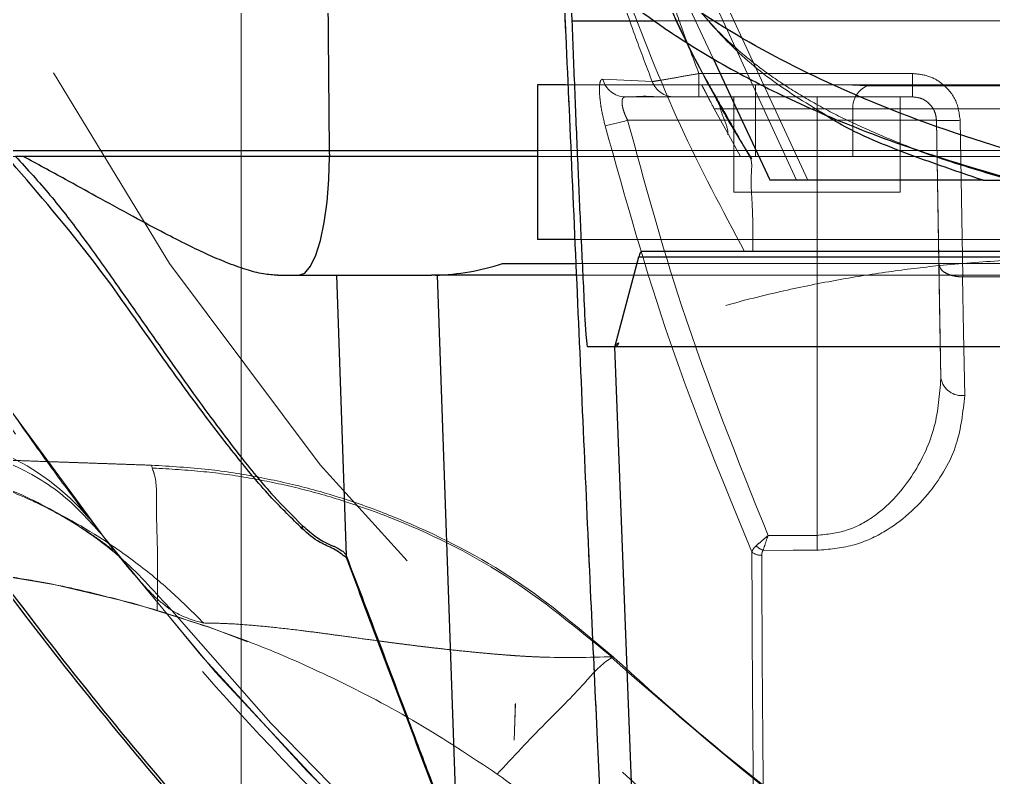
# Model space of a CAD drawing. Header units: millimetres. Extents: x 126 to 938, y 244 to 707.
# Drawn here: x 707.598 to 709.645, y 557.032 to 558.625 of the extents above; entities that cross this region are included whole.
import ezdxf

# ---------------------------------------------------------------- set-up
doc = ezdxf.new("R2010")
doc.units = ezdxf.units.MM
doc.linetypes.add('HIDDEN', pattern=[1.905, 1.27, -0.635])

msp = doc.modelspace()

# ---------------------------------------------------------------- linework, layer by layer
at = {"color": 7, "linetype": 'HIDDEN', "lineweight": 18}
for p, q in [((708.0637, 545.9473), (708.0637, 576.4273)), ((708.0637, 545.9473), (708.0637, 576.4273)), ((708.0637, 545.9473), (708.0637, 576.4273)), ((708.0637, 556.8349), (708.0637, 565.6164)), ((708.9474, 558.7749), (709.0556, 558.543)), ((708.933, 558.6219), (711.3844, 558.6219)), ((708.9275, 558.4945), (708.8238, 558.4995)), ((709.4746, 558.5114), (709.0256, 558.5114)), ((709.0256, 558.4623), (709.0256, 558.5114)), ((709.4746, 558.4623), (709.4746, 558.5114)), ((708.6862, 558.4873), (712.4737, 558.4873)), ((709.0136, 558.4873), (708.7451, 558.4873)), ((713.3699, 558.4873), (708.8954, 558.4873)), ((709.0136, 558.4873), (709.0313, 558.4873)), ((709.3325, 558.4873), (709.0136, 558.4873)), ((709.1446, 558.4873), (709.0313, 558.4873)), ((709.3325, 558.4873), (709.1446, 558.4873)), ((709.1446, 558.4873), (709.1446, 558.4373)), ((709.3795, 558.4857), (709.3325, 558.4873)), ((712.4737, 558.4857), (709.3795, 558.4857)), ((708.8711, 558.4623), (708.8706, 558.4623)), ((708.9147, 558.4623), (708.8706, 558.4623)), ((708.8706, 558.4623), (708.8707, 558.4623)), ((709.2737, 558.4623), (708.8711, 558.4623)), ((708.9147, 558.4639), (708.9463, 558.4623)), ((708.9147, 558.4623), (708.9147, 558.4639)), ((708.9463, 558.4623), (708.9147, 558.4623)), ((708.9463, 558.4623), (708.9733, 558.4623)), ((709.0256, 558.4623), (708.9733, 558.4623)), ((709.0256, 558.4623), (709.4746, 558.4623)), ((709.0987, 558.4623), (709.0987, 558.2623)), ((709.4487, 558.4623), (709.0987, 558.4623)), ((709.0987, 558.4623), (709.4487, 558.4623)), ((709.2737, 558.4623), (709.2737, 558.4131)), ((709.4746, 558.4623), (709.2737, 558.4623)), ((709.4487, 558.4623), (709.4487, 558.2623)), ((709.0576, 558.4373), (709.1446, 558.4373)), ((709.1446, 558.4373), (709.3488, 558.4373)), ((709.1446, 558.4373), (709.1446, 558.3373)), ((709.3488, 558.4373), (712.7084, 558.4373)), ((709.3488, 558.3373), (709.3488, 558.4373)), ((708.8758, 558.4131), (709.2737, 558.4131)), ((709.2737, 558.4131), (709.5246, 558.4131)), ((709.2737, 557.5409), (709.2737, 558.4131)), ((709.534, 557.8709), (709.5246, 558.4131)), ((709.5246, 558.4131), (709.5298, 558.1114)), ((709.5803, 558.0841), (709.5746, 558.4131)), ((708.25, 558.3373), (707.5767, 558.3373)), ((715.4389, 558.3373), (708.25, 558.3373)), ((708.6862, 558.3494), (715.4398, 558.3494)), ((715.4397, 558.3373), (708.6862, 558.3373)), ((709.1446, 558.3373), (709.1132, 558.3373)), ((710.4494, 558.3373), (709.1322, 558.3373)), ((709.1322, 558.3373), (709.7908, 558.3373)), ((710.4494, 558.3373), (709.1322, 558.3373)), ((709.1322, 558.3373), (709.7908, 558.3373)), ((709.1446, 558.3373), (709.3488, 558.3373)), ((709.3488, 558.3373), (712.7084, 558.3373)), ((709.2547, 558.2873), (709.2306, 558.2873)), ((709.2547, 558.2873), (714.7787, 558.2873)), ((709.4487, 558.2623), (709.0987, 558.2623)), ((709.0987, 558.2623), (709.4487, 558.2623)), ((708.6862, 558.1623), (712.4737, 558.1623)), ((712.4737, 558.1623), (708.763, 558.1623)), ((708.9039, 558.1373), (716.0435, 558.1373)), ((709.1391, 558.1373), (709.1215, 558.1373)), ((712.8019, 558.1373), (709.1215, 558.1373)), ((712.7737, 558.1373), (709.1391, 558.1373)), ((716.3347, 558.1123), (708.6128, 558.1123)), ((708.7647, 558.1123), (716.052, 558.1123)), ((708.8989, 558.1252), (716.0485, 558.1252)), ((708.1847, 558.0873), (708.1411, 558.0873)), ((715.5252, 558.0873), (708.1847, 558.0873)), ((708.4636, 558.0873), (716.3569, 558.0873)), ((711.0878, 557.9373), (708.7915, 557.9373)), ((708.8469, 557.9373), (716.0392, 557.9373)), ((708.8487, 557.9373), (708.8477, 557.9373)), ((708.8488, 557.938), (708.8488, 557.938)), ((707.8752, 557.6882), (707.8785, 557.6776)), ((707.77, 557.5434), (707.795, 557.5121)), ((707.7946, 557.5098), (707.7947, 557.5108)), ((707.7947, 557.5108), (707.7947, 557.512)), ((708.8382, 557.2811), (708.8374, 557.2806)), ((708.8452, 557.2858), (708.8382, 557.2811)), ((708.6399, 557.1873), (708.6374, 557.1106))]:
    msp.add_line(p, q, dxfattribs=at)
at = {"color": 7, "linetype": 'Continuous', "lineweight": 25}
for p, q in [((708.2494, 558.3494), (708.2237, 561.1873)), ((708.7593, 558.6219), (708.7567, 558.6873)), ((708.7593, 558.6219), (708.933, 558.6219)), ((708.6862, 558.4873), (708.6862, 558.1623)), ((708.7451, 558.4873), (708.6862, 558.4873)), ((707.5663, 558.3494), (708.2494, 558.3494)), ((707.6057, 558.3373), (707.5897, 558.3373)), ((708.2494, 558.3373), (707.6057, 558.3373)), ((708.2494, 558.3494), (708.6862, 558.3494)), ((708.6862, 558.3373), (708.2494, 558.3373)), ((709.6226, 558.2873), (709.1773, 558.2873)), ((709.6226, 558.2873), (709.6666, 558.2873)), ((708.763, 558.1623), (708.6862, 558.1623)), ((716.0435, 558.1373), (708.9039, 558.1373)), ((708.6128, 558.1123), (708.7647, 558.1123)), ((708.8989, 558.1252), (708.8488, 557.9381)), ((716.0485, 558.1252), (708.8989, 558.1252)), ((708.1411, 558.0873), (708.2643, 558.0873)), ((708.2643, 558.0873), (708.2843, 557.4983)), ((708.2643, 558.0873), (708.4636, 558.0873)), ((708.4718, 558.0875), (708.4636, 558.0873)), ((708.5183, 556.8791), (708.4761, 558.0876)), ((708.8469, 557.9373), (708.7915, 557.9373)), ((708.8477, 557.9373), (708.8469, 557.9373)), ((712.1111, 557.9373), (708.8487, 557.9373)), ((708.9148, 556.2166), (708.8487, 557.9373))]:
    msp.add_line(p, q, dxfattribs=at)
at = {"color": 7, "linetype": 'HIDDEN', "lineweight": 18, "flags": 128}
for points in [[(709.2547, 558.2873), (709.0684, 558.6898), (708.922, 559.0061)], [(708.9104, 558.9808), (709.0897, 558.5924), (709.2306, 558.2873)], [(709.1132, 558.3373), (709.0876, 558.3833), (709.0576, 558.4373)], [(709.5298, 558.1114), (709.5321, 557.9835), (709.534, 557.8709)], [(709.584, 557.8347), (709.5816, 557.9679), (709.5795, 558.0841)], [(710.6664, 558.0826), (710.0582, 558.0835), (709.5803, 558.0841)], [(707.336, 557.7071), (707.638, 557.6965), (707.8752, 557.6882)], [(709.2737, 557.5409), (709.2162, 557.5409), (709.1709, 557.5408)], [(709.2737, 557.5094), (709.2737, 557.5128), (709.2737, 557.5164), (709.2737, 557.5202), (709.2737, 557.5242), (709.2737, 557.5282), (709.2737, 557.5324), (709.2737, 557.5367), (709.2737, 557.5409)], [(709.1605, 557.5093), (709.2239, 557.5094), (709.2737, 557.5094)]]:
    msp.add_lwpolyline(points, dxfattribs=at)
at = {"color": 7, "linetype": 'Continuous', "lineweight": 25, "flags": 128}
for points in [[(709.0556, 558.543), (709.1063, 558.4342), (709.1753, 558.2863)], [(708.1847, 558.0873), (708.1973, 558.0921), (708.2095, 558.1063), (708.2207, 558.1294), (708.2305, 558.1605), (708.2385, 558.1984), (708.2445, 558.2416), (708.2482, 558.2885), (708.2494, 558.3373)], [(708.8482, 557.9376), (708.8483, 557.9376), (708.8486, 557.9379), (708.8488, 557.938), (708.8488, 557.938)]]:
    msp.add_lwpolyline(points, dxfattribs=at)
at = {"color": 7, "linetype": 'HIDDEN', "lineweight": 18}
for centre, radius, start, end in [((712.4737, 561.1873), 5.5, 90, 270), ((712.4737, 561.1873), 5.5, 90, 270), ((708.8715, 558.5114), 0.0492, 194.0203, 269.0644), ((708.9736, 558.5113), 0.049, 200.0724, 269.6771), ((709.398, 558.4401), 0.0492, 112.0885, 183.2626), ((709.4746, 558.4123), 0.05, 0.9991, 89.9931), ((708.5832, 559.5129), 1.138, 282.445, 284.8958), ((709.5496, 559.1413), 0.7286, 268.034, 271.966), ((709.5781, 557.8792), 0.0448, 190.5721, 277.5766), ((712.4737, 561.1873), 5.95, 214.631, 268.00001), ((707.3527, 557.2434), 0.5144, 40.4766, 91.0769), ((712.4737, 561.1873), 5.95, 217.76407, 268.00003), ((709.176, 557.5487), 0.0423, 224.6145, 248.4815), ((709.1564, 557.5294), 0.0304, 230.0018, 272.302), ((707.1737, 554.9873), 2.5, 25.1438, 86.2225), ((712.4737, 561.1873), 5.9354, 219.86381, 267.99998), ((708.038, 557.5913), 0.2406, 240.0518, 257.2381)]:
    msp.add_arc(centre, radius, start, end, dxfattribs=at)
at = {"color": 7, "linetype": 'Continuous', "lineweight": 25}
for centre, radius, start, end in [((708.9474, 558.1122), 0.0502, 150.026, 164.9718), ((708.4567, 558.5871), 0.4999, 271.7374, 288.1952), ((708.2148, 557.5587), 0.0228, 171.9796, 189.5847), ((708.309, 557.4991), 0.0247, 181.782, 191.8629), ((708.3093, 557.4974), 0.0244, 181.7139, 192.1341)]:
    msp.add_arc(centre, radius, start, end, dxfattribs=at)
at = {"color": 7, "linetype": 'HIDDEN', "lineweight": 18}
for points, knots in [([(712.4737, 555.2293), (712.275, 555.2348), (711.8779, 555.246), (711.2855, 555.3357), (710.7029, 555.4806), (710.1438, 555.6839), (709.6231, 555.9345), (709.1434, 556.2248), (708.6999, 556.5523), (708.2891, 556.9186), (707.9119, 557.3234), (707.5718, 557.7637), (707.2728, 558.2365), (707.0198, 558.7347), (706.8141, 559.254), (706.659, 559.7898), (706.5511, 560.3375), (706.5227, 560.708), (706.5085, 560.8931)], [0, 0, 0, 0, 0.065634, 0.131205, 0.197552, 0.263793, 0.32746, 0.388217, 0.448864, 0.509411, 0.569867, 0.631475, 0.69301, 0.754485, 0.815912, 0.877298, 0.938657, 1, 1, 1, 1]), ([(709.1322, 558.3373), (709.1118, 558.3732), (709.0797, 558.4298), (709.0459, 558.4898), (708.9936, 558.5816), (708.9312, 558.7294), (708.8632, 558.8941), (708.8151, 559.0367), (708.7907, 559.1072), (708.7511, 559.2223), (708.7299, 559.3014), (708.7068, 559.3772), (708.7037, 559.3871)], [0, 0, 0, 0, 0.108951, 0.171617, 0.181659, 0.387461, 0.593767, 0.651592, 0.784436, 0.790774, 0.972668, 1, 1, 1, 1]), ([(708.7037, 559.3871), (708.734, 559.2853), (708.7946, 559.0817), (708.8978, 558.8044), (709.0066, 558.5537), (709.0903, 558.4094), (709.1322, 558.3373)], [0, 0, 0, 0, 0.280148, 0.560266, 0.780183, 1, 1, 1, 1]), ([(709.1322, 558.3373), (709.1013, 558.3894), (709.0357, 558.4999), (708.9549, 558.6724), (708.8793, 558.8535), (708.836, 558.9745), (708.8136, 559.0373)], [0, 0, 0, 0, 0.235813, 0.499841, 0.740743, 1, 1, 1, 1]), ([(709.1322, 558.3373), (709.0958, 558.3994), (709.023, 558.5234), (708.9161, 558.7574), (708.8525, 558.9311), (708.8136, 559.0373)], [0, 0, 0, 0, 0.279908, 0.559741, 1, 1, 1, 1]), ([(709.2818, 558.4304), (709.2406, 558.4558), (709.1607, 558.5052), (709.0612, 558.5999), (708.9912, 558.6872), (708.9636, 558.7466), (708.9541, 558.7669)], [0, 0, 0, 0, 0.303412, 0.589154, 0.859381, 1, 1, 1, 1]), ([(708.984, 558.7019), (709.0026, 558.676), (709.0417, 558.6217), (709.1071, 558.5598), (709.1714, 558.5095), (709.2315, 558.4697), (709.2977, 558.4323), (709.3694, 558.3971), (709.4197, 558.3765), (709.4454, 558.3659)], [0, 0, 0, 0, 0.16468, 0.34573, 0.463201, 0.586993, 0.718686, 0.856462, 1, 1, 1, 1]), ([(708.8484, 556.4373), (708.8455, 556.4818), (708.8389, 556.5865), (708.8305, 556.7411), (708.8219, 556.9095), (708.8134, 557.0845), (708.8034, 557.2982), (708.7921, 557.5487), (708.7797, 557.831), (708.767, 558.1222), (708.7545, 558.4087), (708.746, 558.5966), (708.7419, 558.6873)], [0, 0, 0, 0, 0.059433, 0.139717, 0.20619, 0.28403, 0.373081, 0.491059, 0.618052, 0.74944, 0.879163, 1, 1, 1, 1]), ([(708.8575, 558.6873), (708.87, 558.6511), (708.8923, 558.5864), (708.9168, 558.5226), (708.9275, 558.4945)], [0, 0, 0, 0, 0.559997, 1, 1, 1, 1]), ([(709.1215, 558.1373), (709.0748, 558.2248), (708.9796, 558.403), (708.9068, 558.5914), (708.8697, 558.6873)], [0, 0, 0, 0, 0.491379, 1, 1, 1, 1]), ([(709.0256, 558.5114), (709.0131, 558.544), (708.9908, 558.6023), (708.9703, 558.6613), (708.9613, 558.6873)], [0, 0, 0, 0, 0.560008, 1, 1, 1, 1]), ([(708.8238, 558.4995), (708.8225, 558.4991), (708.8192, 558.498), (708.8174, 558.4912), (708.8164, 558.4825), (708.8166, 558.4702), (708.8179, 558.4555), (708.8212, 558.4321), (708.8255, 558.4141), (708.8285, 558.4016)], [0, 0, 0, 0, 0.038294, 0.096396, 0.185201, 0.305716, 0.453344, 0.622478, 1, 1, 1, 1]), ([(708.9275, 558.4945), (708.9318, 558.4951), (708.9437, 558.497), (708.9654, 558.5007), (708.9939, 558.5057), (709.0147, 558.5094), (709.0256, 558.5114)], [0, 0, 0, 0, 0.129696, 0.362641, 0.664337, 1, 1, 1, 1]), ([(709.5746, 558.4131), (709.5726, 558.4271), (709.5685, 558.4562), (709.5414, 558.4891), (709.5081, 558.5082), (709.4855, 558.5103), (709.4746, 558.5114)], [0, 0, 0, 0, 0.270489, 0.562376, 0.78953, 1, 1, 1, 1]), ([(709.0313, 558.4873), (709.0316, 558.4869), (709.0325, 558.4856), (709.034, 558.4825), (709.0367, 558.4776), (709.0414, 558.4684), (709.0485, 558.4548), (709.0545, 558.4433), (709.0576, 558.4373)], [0, 0, 0, 0, 0.0225246, 0.086843, 0.1828089, 0.3157941, 0.6364759, 1, 1, 1, 1]), ([(708.8758, 558.4131), (708.8742, 558.4164), (708.8712, 558.4226), (708.8677, 558.4317), (708.8654, 558.44), (708.864, 558.4472), (708.8639, 558.4533), (708.8648, 558.4581), (708.8673, 558.4617), (708.8699, 558.4621), (708.8711, 558.4623)], [0, 0, 0, 0, 0.197623, 0.376868, 0.533978, 0.665768, 0.777666, 0.864782, 0.932763, 1, 1, 1, 1]), ([(708.8707, 558.4623), (708.8709, 558.4623), (708.8714, 558.4623), (708.8723, 558.4623), (708.8737, 558.4623), (708.8751, 558.4623), (708.8766, 558.4623), (708.878, 558.4623), (708.8795, 558.4623), (708.8809, 558.4624), (708.882, 558.4624), (708.8834, 558.4624), (708.8849, 558.4625), (708.8863, 558.4625), (708.8874, 558.4625), (708.8889, 558.4626), (708.8903, 558.4626), (708.8918, 558.4627), (708.8933, 558.4627), (708.8947, 558.4628), (708.8962, 558.4628), (708.8973, 558.4629), (708.8988, 558.4629), (708.9002, 558.463), (708.9017, 558.4631), (708.9028, 558.4631), (708.9042, 558.4632), (708.9057, 558.4633), (708.9072, 558.4634), (708.9087, 558.4635), (708.9101, 558.4636), (708.9116, 558.4637), (708.913, 558.4638), (708.914, 558.4639), (708.9147, 558.4639)], [0, 0, 0, 0, 0.0120426, 0.0363312, 0.0606199, 0.1093333, 0.1337584, 0.1581834, 0.2072402, 0.2318701, 0.2564999, 0.2811324, 0.3305357, 0.3553035, 0.3800745, 0.4048497, 0.4545352, 0.4794455, 0.5043607, 0.554191, 0.5791116, 0.6040999, 0.6290881, 0.679077, 0.7040785, 0.729073, 0.7540821, 0.8040924, 0.8291691, 0.8541866, 0.9042217, 0.9291809, 0.9542076, 1, 1, 1, 1]), ([(709.1366, 558.3318), (709.1177, 558.3619), (709.0905, 558.4053), (709.0659, 558.4503), (709.0583, 558.4642)], [0, 0, 0, 0, 0.6917913, 1, 1, 1, 1]), ([(709.4746, 558.4623), (709.4809, 558.4616), (709.4938, 558.4601), (709.5096, 558.4494), (709.5188, 558.4367), (709.5236, 558.4245), (709.5242, 558.4171), (709.5246, 558.4131)], [0, 0, 0, 0, 0.242966, 0.499205, 0.711163, 0.846052, 1, 1, 1, 1]), ([(709.069, 558.4439), (709.0714, 558.4355), (709.0765, 558.4172), (709.0866, 558.3974), (709.0863, 558.3848), (709.0862, 558.3825)], [0, 0, 0, 0, 0.412521, 0.894254, 1, 1, 1, 1]), ([(708.8285, 558.4016), (708.871, 558.2493), (708.956, 557.9447), (709.0766, 557.6523), (709.1369, 557.5061)], [0, 0, 0, 0, 0.500066, 1, 1, 1, 1]), ([(709.1709, 557.5408), (709.1069, 557.7007), (708.9925, 557.9861), (708.9115, 558.2826), (708.8758, 558.4131)], [0, 0, 0, 0, 0.559988, 1, 1, 1, 1]), ([(709.1132, 558.3373), (709.1163, 558.3372), (709.1226, 558.3371), (709.1288, 558.3372), (709.132, 558.3373)], [0, 0, 0, 0, 0.499444, 1, 1, 1, 1]), ([(709.132, 558.3373), (709.132, 558.3373), (709.1321, 558.3373), (709.1322, 558.3373), (709.1322, 558.3373)], [0, 0, 0, 0, 0.493723, 1, 1, 1, 1]), ([(709.1322, 558.3373), (709.1325, 558.3366), (709.1331, 558.3352), (709.1379, 558.3244), (709.1335, 558.2902), (709.1393, 558.2259), (709.1391, 558.1707), (709.1391, 558.1372)], [0, 0, 0, 0, 0.0119532, 0.0225423, 0.1767399, 0.5017146, 1, 1, 1, 1]), ([(709.1773, 558.2873), (709.1768, 558.2873), (709.1701, 558.2873), (709.2104, 558.2873), (709.2224, 558.2873), (709.2306, 558.2873)], [0, 0, 0, 0, 0.025165, 0.32852, 1, 1, 1, 1]), ([(716.0441, 557.941), (716.0377, 557.9411), (716.0236, 557.9415), (716.0004, 557.944), (715.9731, 557.9477), (715.9415, 557.9529), (715.9054, 557.9595), (715.8671, 557.967), (715.825, 557.9758), (715.7772, 557.9859), (715.7189, 557.9981), (715.6485, 558.0123), (715.5687, 558.0278), (715.4897, 558.0424), (715.4185, 558.0546), (715.3492, 558.0658), (715.277, 558.0765), (715.1964, 558.0872), (715.0633, 558.1027), (714.9451, 558.1124), (714.8452, 558.1176), (714.815, 558.119), (714.7851, 558.1201), (714.7555, 558.121), (714.7261, 558.1217), (714.7053, 558.1221), (714.6825, 558.1223), (714.6549, 558.1223), (714.6087, 558.1223), (714.5387, 558.1224), (714.4369, 558.1224), (714.2971, 558.1224), (714.1225, 558.1225), (713.9111, 558.1225), (713.6607, 558.1225), (713.3888, 558.1225), (713.0987, 558.1225), (712.8815, 558.1226), (712.7316, 558.1226), (712.6582, 558.1226), (712.5835, 558.1226), (712.5075, 558.1225), (712.4302, 558.1226), (712.3517, 558.1226), (712.1622, 558.1226), (711.8621, 558.1225), (711.4541, 558.1225), (711.0851, 558.1225), (710.7584, 558.1225), (710.4763, 558.1225), (710.208, 558.1227), (709.982, 558.1222), (709.8024, 558.1232), (709.6624, 558.1192), (709.5392, 558.1094), (709.422, 558.0951), (709.3108, 558.0772), (709.1917, 558.053), (709.0766, 558.0237), (708.9752, 557.9917), (708.9048, 557.9666), (708.8689, 557.9504), (708.8571, 557.9451)], [0, 0, 0, 0, 0.002664, 0.005877, 0.009677, 0.014098, 0.019172, 0.024928, 0.030311, 0.037011, 0.045203, 0.055078, 0.066842, 0.078948, 0.088418, 0.096844, 0.108101, 0.118745, 0.130612, 0.163749, 0.167968, 0.172151, 0.176297, 0.180402, 0.184467, 0.188488, 0.189046, 0.193946, 0.199954, 0.208238, 0.222993, 0.242244, 0.2663, 0.29548, 0.330067, 0.370264, 0.408419, 0.450518, 0.460494, 0.470656, 0.481, 0.491524, 0.502221, 0.513087, 0.524117, 0.580953, 0.637716, 0.693529, 0.734202, 0.773397, 0.810687, 0.845638, 0.867225, 0.885281, 0.903799, 0.918521, 0.934319, 0.950546, 0.968976, 0.983626, 0.994666, 1, 1, 1, 1]), ([(709.5795, 558.0841), (709.5763, 558.0842), (709.5699, 558.0844), (709.5605, 558.086), (709.5515, 558.0885), (709.542, 558.093), (709.5326, 558.0999), (709.5307, 558.1079), (709.5298, 558.1114)], [0, 0, 0, 0, 0.155711, 0.312194, 0.464836, 0.609181, 0.82714, 1, 1, 1, 1]), ([(716.0585, 558.0878), (715.9981, 558.0878), (715.8657, 558.0878), (715.6559, 558.0879), (715.4256, 558.0879), (715.1847, 558.088), (714.9386, 558.088), (714.6918, 558.0881), (714.4485, 558.0881), (714.1754, 558.0882), (713.8814, 558.0882), (713.5756, 558.0882), (713.304, 558.0883), (713.0703, 558.0883), (712.8768, 558.0883), (712.7356, 558.0883), (712.6393, 558.0883), (712.5804, 558.0883), (712.5154, 558.0883), (712.4249, 558.0883), (712.2898, 558.0883), (712.1164, 558.0883), (711.9053, 558.0883), (711.658, 558.0883), (711.3768, 558.0882), (711.0655, 558.0882), (710.7292, 558.0882), (710.3753, 558.0881), (710.0531, 558.088), (709.7707, 558.088), (709.5344, 558.088), (709.3085, 558.0879), (709.0983, 558.0879), (708.92, 558.0878), (708.8124, 558.0878), (708.7685, 558.0878)], [0, 0, 0, 0, 0.024859, 0.054492, 0.086352, 0.11963, 0.153605, 0.187637, 0.221177, 0.253758, 0.299995, 0.342185, 0.379601, 0.411758, 0.438354, 0.459215, 0.469892, 0.477969, 0.48344, 0.496659, 0.515201, 0.539028, 0.568046, 0.602074, 0.640801, 0.683743, 0.730194, 0.779178, 0.829402, 0.862778, 0.895404, 0.926628, 0.955728, 0.981913, 1, 1, 1, 1]), ([(709.5795, 558.0841), (709.5797, 558.0841), (709.5799, 558.0841), (709.5802, 558.0841), (709.5803, 558.0841)], [0, 0, 0, 0, 0.560629, 1, 1, 1, 1]), ([(708.8571, 557.9451), (708.8568, 557.9441), (708.8559, 557.9419), (708.8535, 557.9393), (708.8504, 557.9376), (708.848, 557.9374), (708.8469, 557.9373)], [0, 0, 0, 0, 0.243481, 0.500221, 0.756859, 1, 1, 1, 1]), ([(708.8571, 557.9451), (708.8548, 557.944), (708.8513, 557.9424), (708.8494, 557.9392), (708.8488, 557.9381)], [0, 0, 0, 0, 0.664725, 1, 1, 1, 1]), ([(709.534, 557.8709), (709.5313, 557.8368), (709.5257, 557.7664), (709.4788, 557.665), (709.4131, 557.5896), (709.3388, 557.5478), (709.2948, 557.5432), (709.2737, 557.5409)], [0, 0, 0, 0, 0.2216745, 0.4577745, 0.7142004, 0.8628502, 1, 1, 1, 1]), ([(709.2737, 557.5094), (709.2988, 557.5116), (709.3478, 557.5157), (709.4331, 557.5538), (709.5125, 557.6251), (709.5727, 557.7274), (709.5804, 557.8001), (709.584, 557.8347)], [0, 0, 0, 0, 0.152006, 0.297387, 0.559113, 0.790378, 1, 1, 1, 1]), ([(707.5779, 557.8059), (707.6085, 557.7623), (707.6625, 557.6851), (707.7193, 557.6099), (707.7439, 557.5773)], [0, 0, 0, 0, 0.566008, 1, 1, 1, 1]), ([(707.77, 557.5434), (707.7428, 557.5736), (707.6865, 557.6358), (707.5716, 557.6986), (707.4562, 557.7361), (707.379, 557.7376), (707.348, 557.7382)], [0, 0, 0, 0, 0.251963, 0.520082, 0.806942, 1, 1, 1, 1]), ([(707.8752, 557.6882), (707.8629, 557.6887), (707.8387, 557.6895), (707.8031, 557.6907), (707.7687, 557.692), (707.7363, 557.6931), (707.7069, 557.6941), (707.6798, 557.6951), (707.6484, 557.6961), (707.6105, 557.6975), (707.5772, 557.6986), (707.5526, 557.6995), (707.5375, 557.7), (707.5214, 557.7006), (707.5059, 557.7011), (707.4915, 557.7016), (707.4747, 557.7022), (707.4563, 557.7029), (707.4374, 557.7035), (707.4221, 557.704), (707.4117, 557.7044), (707.4052, 557.7046), (707.3989, 557.7049), (707.3902, 557.7052), (707.3787, 557.7056), (707.3667, 557.706), (707.3364, 557.707), (707.2867, 557.7088), (707.241, 557.7104), (707.2176, 557.7112)], [0, 0, 0, 0, 0.055985, 0.110193, 0.162553, 0.213017, 0.258034, 0.296519, 0.336572, 0.401314, 0.469768, 0.488311, 0.513525, 0.538567, 0.56205, 0.583973, 0.604333, 0.638875, 0.667724, 0.69089, 0.708367, 0.715252, 0.720573, 0.736881, 0.754965, 0.773227, 0.791656, 0.893346, 1, 1, 1, 1]), ([(707.9179, 557.3829), (707.8849, 557.4197), (707.8186, 557.4939), (707.6962, 557.581), (707.562, 557.6485), (707.4654, 557.6725), (707.4173, 557.6845)], [0, 0, 0, 0, 0.248301, 0.499895, 0.751546, 1, 1, 1, 1]), ([(707.4173, 557.6845), (707.4479, 557.6765), (707.5094, 557.6605), (707.6241, 557.6167), (707.7368, 557.5583), (707.8414, 557.486), (707.918, 557.4234), (707.963, 557.3785), (707.9848, 557.3567)], [0, 0, 0, 0, 0.142558, 0.286919, 0.553702, 0.713191, 0.860534, 1, 1, 1, 1]), ([(707.8752, 557.6882), (707.9151, 557.6859), (707.9907, 557.6815), (708.1005, 557.6643), (708.2042, 557.6409), (708.3061, 557.6102), (708.4551, 557.5531), (708.6442, 557.4552), (708.7786, 557.3419), (708.8452, 557.2858)], [0, 0, 0, 0, 0.111967, 0.211776, 0.310524, 0.409313, 0.50924, 0.757011, 1, 1, 1, 1]), ([(707.8785, 557.6776), (707.8795, 557.6748), (707.8869, 557.6528), (707.8845, 557.5952), (707.8893, 557.5006), (707.888, 557.4253), (707.8873, 557.3832)], [0, 0, 0, 0, 0.0300337, 0.2355357, 0.5731042, 1, 1, 1, 1]), ([(708.8423, 557.2853), (708.7695, 557.3456), (708.6266, 557.4639), (708.4272, 557.5615), (708.277, 557.6149), (708.1792, 557.6421), (708.0823, 557.6621), (707.9823, 557.6765), (707.9142, 557.6803), (707.8786, 557.6822)], [0, 0, 0, 0, 0.265703, 0.522045, 0.620261, 0.715235, 0.807959, 0.899296, 1, 1, 1, 1]), ([(707.627, 557.6125), (707.6285, 557.6119), (707.6351, 557.6091), (707.6644, 557.595), (707.6909, 557.5792), (707.7126, 557.5663)], [0, 0, 0, 0, 0.047454, 0.222653, 1, 1, 1, 1]), ([(707.7439, 557.5773), (707.7488, 557.5709), (707.7575, 557.5596), (707.7662, 557.5483), (707.77, 557.5434)], [0, 0, 0, 0, 0.569113, 1, 1, 1, 1]), ([(707.7088, 557.5687), (707.716, 557.5644), (707.7363, 557.5521), (707.765, 557.5324), (707.7859, 557.5164), (707.7946, 557.5098)], [0, 0, 0, 0, 0.241446, 0.685298, 1, 1, 1, 1]), ([(709.1709, 557.5408), (709.1666, 557.537), (709.1582, 557.5297), (709.1498, 557.5224), (709.1459, 557.519)], [0, 0, 0, 0, 0.524214, 1, 1, 1, 1]), ([(709.1605, 557.5093), (709.1621, 557.5143), (709.1656, 557.5248), (709.1691, 557.5353), (709.1709, 557.5408)], [0, 0, 0, 0, 0.47536, 1, 1, 1, 1]), ([(709.1459, 557.519), (709.1437, 557.5169), (709.1398, 557.5132), (709.1378, 557.5083), (709.1369, 557.5061)], [0, 0, 0, 0, 0.556796, 1, 1, 1, 1]), ([(707.795, 557.5121), (707.8029, 557.5022), (707.8236, 557.4759), (707.8553, 557.4398), (707.8876, 557.4055), (707.9086, 557.3898), (707.9179, 557.3829)], [0, 0, 0, 0, 0.2133524, 0.5602967, 0.8066728, 1, 1, 1, 1]), ([(709.1369, 557.5061), (709.1372, 557.4161), (709.1379, 557.2335), (709.1403, 556.9607), (709.1414, 556.6944), (709.1427, 556.5207), (709.1434, 556.4373)], [0, 0, 0, 0, 0.25253, 0.51263, 0.765752, 1, 1, 1, 1]), ([(709.1576, 557.499), (709.1577, 557.501), (709.1579, 557.5047), (709.1597, 557.5079), (709.1605, 557.5093)], [0, 0, 0, 0, 0.551849, 1, 1, 1, 1]), ([(709.1649, 556.4373), (709.1642, 556.5206), (709.1627, 556.6937), (709.1612, 556.9587), (709.1587, 557.2293), (709.158, 557.4101), (709.1576, 557.499)], [0, 0, 0, 0, 0.235504, 0.489156, 0.748687, 1, 1, 1, 1]), ([(707.8873, 557.3832), (707.8452, 557.395), (707.7611, 557.4186), (707.6496, 557.4429), (707.5801, 557.4533), (707.5537, 557.4573)], [0, 0, 0, 0, 0.383325, 0.765985, 1, 1, 1, 1]), ([(708.6019, 557.0391), (708.5466, 557.0758), (708.4359, 557.1492), (708.2593, 557.2418), (708.0768, 557.3221), (707.9504, 557.3629), (707.8873, 557.3832)], [0, 0, 0, 0, 0.249927, 0.500118, 0.750299, 1, 1, 1, 1]), ([(707.9848, 557.3567), (707.9993, 557.3565), (708.03, 557.356), (708.0784, 557.3527), (708.1316, 557.3477), (708.1827, 557.3419), (708.2279, 557.336), (708.2675, 557.3306), (708.3081, 557.325), (708.343, 557.3203), (708.3709, 557.3166), (708.3914, 557.3139), (708.4146, 557.3109), (708.4399, 557.3077), (708.4656, 557.3047), (708.4964, 557.3012), (708.5306, 557.2975), (708.567, 557.294), (708.5973, 557.2913), (708.6216, 557.2893), (708.6435, 557.2877), (708.6667, 557.2863), (708.7344, 557.283), (708.7945, 557.2845), (708.8452, 557.2858)], [0, 0, 0, 0, 0.050264, 0.106371, 0.168353, 0.235827, 0.284701, 0.326844, 0.374278, 0.42696, 0.449083, 0.472004, 0.498648, 0.53051, 0.560471, 0.588544, 0.637842, 0.680068, 0.715277, 0.743505, 0.764795, 0.791315, 0.824231, 1, 1, 1, 1]), ([(708.8374, 557.2806), (708.8361, 557.2797), (708.8159, 557.2665), (708.7749, 557.2167), (708.6955, 557.1399), (708.6353, 557.0751), (708.6019, 557.0391)], [0, 0, 0, 0, 0.013741, 0.214643, 0.564075, 1, 1, 1, 1]), ([(711.5766, 555.9515), (711.4268, 555.98), (711.1046, 556.0412), (710.624, 556.1937), (710.1379, 556.3958), (709.6751, 556.6465), (709.237, 556.9388), (708.973, 557.1694), (708.841, 557.2847)], [0, 0, 0, 0, 0.148179, 0.318686, 0.48914, 0.659479, 0.829731, 1, 1, 1, 1]), ([(708.8452, 557.2858), (708.8943, 557.2413), (708.9963, 557.1489), (709.118, 557.0494), (709.2056, 556.9812), (709.2531, 556.9451), (709.302, 556.9088), (709.3522, 556.8725), (709.4036, 556.8362), (709.4602, 556.7973), (709.5275, 556.7525), (709.6112, 556.6987), (709.7135, 556.6358), (709.8352, 556.5652), (709.9769, 556.4883), (710.1648, 556.394), (710.3872, 556.2944), (710.6308, 556.1997), (710.8714, 556.1186), (711.1128, 556.0495), (711.3667, 555.9885), (711.5363, 555.9582), (711.6232, 555.9427)], [0, 0, 0, 0, 0.063464, 0.131924, 0.150679, 0.169776, 0.189215, 0.208997, 0.229119, 0.249584, 0.274806, 0.306602, 0.344971, 0.389908, 0.441411, 0.499474, 0.591453, 0.674908, 0.74985, 0.834802, 0.915455, 1, 1, 1, 1]), ([(708.6374, 557.1106), (708.6379, 557.1249), (708.6387, 557.1504), (708.6396, 557.176), (708.6399, 557.1873)], [0, 0, 0, 0, 0.560009, 1, 1, 1, 1]), ([(709.1723, 556.4891), (709.1313, 556.5412), (709.0494, 556.6452), (708.9109, 556.7882), (708.7629, 556.9216), (708.6556, 556.9999), (708.6019, 557.0391)], [0, 0, 0, 0, 0.2498309, 0.4991472, 0.7496086, 1, 1, 1, 1])]:
    msp.add_open_spline(points, degree=3, knots=knots, dxfattribs=at)
at = {"color": 7, "linetype": 'Continuous', "lineweight": 25}
for points, knots in [([(708.5264, 559.126), (708.5425, 559.084), (708.5724, 559.0059), (708.635, 558.9078), (708.695, 558.8319), (708.7515, 558.7717), (708.8083, 558.7183), (708.8758, 558.6621), (708.9623, 558.5991), (709.0744, 558.5294), (709.2148, 558.4564), (709.3853, 558.3836), (709.5857, 558.3154), (709.8129, 558.2548), (709.9745, 558.2268), (710.0584, 558.2123)], [0, 0, 0, 0, 0.072081, 0.134125, 0.1861, 0.227388, 0.266794, 0.31137, 0.368396, 0.438745, 0.523273, 0.622547, 0.736394, 0.863329, 1, 1, 1, 1]), ([(710.3039, 558.2123), (710.196, 558.231), (709.9802, 558.2686), (709.661, 558.3498), (709.376, 558.4515), (709.1271, 558.5736), (708.9165, 558.712), (708.7631, 558.8585), (708.6638, 558.9955), (708.6289, 559.0723), (708.6114, 559.1108)], [0, 0, 0, 0, 0.164854, 0.32972, 0.49532, 0.619523, 0.7465, 0.873297, 0.936485, 1, 1, 1, 1]), ([(708.7414, 558.6873), (708.746, 558.5844), (708.7556, 558.3717), (708.7697, 558.0492), (708.7839, 557.7258), (708.7976, 557.4186), (708.8103, 557.1429), (708.8217, 556.9077), (708.8317, 556.7159), (708.8401, 556.5641), (708.8458, 556.4756), (708.8483, 556.4373)], [0, 0, 0, 0, 0.1371519, 0.2835684, 0.4299241, 0.5682752, 0.693124, 0.7974185, 0.8819665, 0.9487972, 1, 1, 1, 1]), ([(708.7915, 557.9373), (708.7906, 557.9459), (708.7869, 557.9821), (708.7837, 558.0644), (708.7774, 558.1836), (708.7714, 558.3252), (708.7652, 558.4712), (708.7613, 558.5716), (708.7593, 558.6219)], [0, 0, 0, 0, 0.038006, 0.159099, 0.360422, 0.560561, 0.779514, 1, 1, 1, 1]), ([(709.6226, 558.2873), (709.5619, 558.3077), (709.4478, 558.3461), (709.3334, 558.3956), (709.2841, 558.4288), (709.2818, 558.4304)], [0, 0, 0, 0, 0.51899, 0.977082, 1, 1, 1, 1]), ([(709.4454, 558.3659), (709.4459, 558.3657), (709.4817, 558.3506), (709.5572, 558.3249), (709.6763, 558.2888), (709.8071, 558.2566), (709.8992, 558.2393), (709.9466, 558.2304)], [0, 0, 0, 0, 0.003128, 0.223821, 0.45947, 0.721716, 1, 1, 1, 1]), ([(707.5897, 558.3371), (707.6143, 558.3104), (707.6627, 558.2578), (707.7296, 558.1702), (707.7924, 558.0817), (707.8542, 557.9938), (707.9102, 557.9136), (707.9625, 557.8398), (708.011, 557.7734), (708.0665, 557.701), (708.1246, 557.6289), (708.1719, 557.582), (708.1922, 557.5619)], [0, 0, 0, 0, 0.110587, 0.218078, 0.336065, 0.441942, 0.5459, 0.63459, 0.71794, 0.796726, 0.913129, 1, 1, 1, 1]), ([(708.1411, 558.0873), (708.1309, 558.0879), (708.1083, 558.0895), (708.072, 558.0996), (708.0333, 558.1136), (707.9924, 558.1313), (707.9492, 558.1519), (707.8969, 558.1785), (707.8329, 558.2128), (707.7635, 558.2508), (707.6866, 558.2934), (707.6353, 558.3212), (707.6057, 558.3373)], [0, 0, 0, 0, 0.051719, 0.114262, 0.189242, 0.259253, 0.339486, 0.430368, 0.555874, 0.705586, 0.829995, 1, 1, 1, 1]), ([(708.25, 558.3373), (708.2499, 558.3395), (708.2497, 558.3436), (708.2495, 558.3476), (708.2494, 558.3494)], [0, 0, 0, 0, 0.5598, 1, 1, 1, 1]), ([(708.1923, 557.5549), (708.1706, 557.576), (708.1229, 557.6226), (708.0548, 557.7051), (707.9822, 557.7994), (707.8811, 557.9379), (707.7564, 558.1215), (707.6393, 558.2576), (707.5802, 558.3264)], [0, 0, 0, 0, 0.091895, 0.202682, 0.325179, 0.454145, 0.724343, 1, 1, 1, 1]), ([(708.145, 556.7373), (708.0776, 556.812), (707.9403, 556.9641), (707.7413, 557.2026), (707.5471, 557.4528), (707.3613, 557.7131), (707.1857, 557.9835), (707.0809, 558.1716), (707.0283, 558.2658)], [0, 0, 0, 0, 0.159039, 0.323914, 0.490843, 0.659625, 0.829448, 1, 1, 1, 1]), ([(707.0327, 558.2691), (707.0856, 558.1743), (707.191, 557.9852), (707.3679, 557.7142), (707.554, 557.4532), (707.748, 557.2026), (707.9465, 556.9641), (708.0833, 556.8119), (708.1503, 556.7373)], [0, 0, 0, 0, 0.1712336, 0.3416766, 0.5103757, 0.6770935, 0.8416668, 1, 1, 1, 1]), ([(708.4761, 558.0876), (708.4753, 558.0876), (708.4739, 558.0875), (708.4725, 558.0875), (708.4718, 558.0875)], [0, 0, 0, 0, 0.560411, 1, 1, 1, 1]), ([(708.7685, 558.0878), (708.7579, 558.0878), (708.7042, 558.0877), (708.6207, 558.0877), (708.5338, 558.0877), (708.4901, 558.0876), (708.4761, 558.0876)], [0, 0, 0, 0, 0.108206, 0.55157, 0.856391, 1, 1, 1, 1]), ([(708.8488, 557.9381), (708.8487, 557.9379), (708.8487, 557.9377), (708.8487, 557.9374), (708.8487, 557.9373)], [0, 0, 0, 0, 0.557709, 1, 1, 1, 1]), ([(708.1922, 557.5619), (708.1973, 557.5574), (708.207, 557.5488), (708.2213, 557.5377), (708.2343, 557.5291), (708.246, 557.5227), (708.2546, 557.5195), (708.2614, 557.5167), (708.2677, 557.5137), (708.275, 557.5093), (708.2813, 557.5042), (708.2834, 557.5001), (708.2843, 557.4983)], [0, 0, 0, 0, 0.182057, 0.341596, 0.479457, 0.59509, 0.694141, 0.720969, 0.78989, 0.879752, 0.946443, 1, 1, 1, 1]), ([(708.2849, 557.494), (708.2762, 557.5005), (708.259, 557.5135), (708.2237, 557.5265), (708.204, 557.5443), (708.1923, 557.5549)], [0, 0, 0, 0, 0.2916504, 0.576612, 1, 1, 1, 1]), ([(708.2843, 557.4983), (708.2845, 557.498), (708.2847, 557.4975), (708.2849, 557.497), (708.2849, 557.4967)], [0, 0, 0, 0, 0.5420932, 1, 1, 1, 1]), ([(708.2855, 557.4923), (708.2854, 557.4927), (708.2852, 557.4932), (708.2849, 557.4938), (708.2849, 557.494)], [0, 0, 0, 0, 0.588305, 1, 1, 1, 1]), ([(708.2849, 557.4967), (708.3068, 557.4394), (708.3506, 557.3243), (708.4109, 557.1635), (708.4669, 557.0149), (708.5012, 556.9243), (708.5183, 556.8791)], [0, 0, 0, 0, 0.278705, 0.559631, 0.780308, 1, 1, 1, 1]), ([(708.5194, 556.8725), (708.4934, 556.9412), (708.4415, 557.0787), (708.3637, 557.2854), (708.3116, 557.4232), (708.2855, 557.4923)], [0, 0, 0, 0, 0.332922, 0.665481, 1, 1, 1, 1])]:
    msp.add_open_spline(points, degree=3, knots=knots, dxfattribs=at)

doc.saveas('drawing.dxf')
